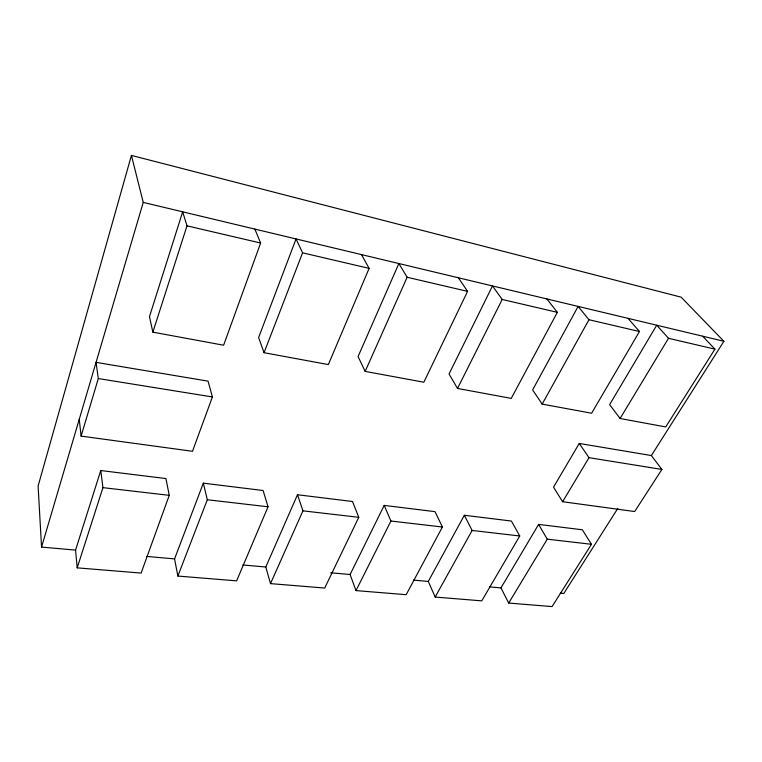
<?xml version="1.0" encoding="UTF-8"?>
<svg xmlns="http://www.w3.org/2000/svg" width="762" height="762" viewBox="0 0 762 762"><rect width="100%" height="100%" fill="white"/><g stroke="black" fill="none" stroke-linecap="round" stroke-linejoin="round"><path stroke-width="1.14" d="M651.358 455.552L661.892 469.43L634.679 511.54L562.613 501.72L553.517 487.166L579.244 443.455L651.358 455.552L723.9 341.281L681.123 297.161L131.426 155.41L38.1 486.013L41.548 547.087L75.571 550.107L100.755 470.535L165.916 478.555L169.259 495.338L141.113 573.072L77.191 567.852L75.571 550.107M41.548 547.087L143.246 202.397L131.426 155.41M81.105 436.112L98.308 378.552L96.05 362.36L208.045 381.152L212.407 396.954L192.5 451.285L81.105 436.112L79.258 419.291M77.191 567.852L102.946 487.642L100.755 470.535M152.867 332.156L187.004 225.838L182.661 211.826L149.457 316.697L152.867 332.156L223.618 345.224L260.623 243.03L254.86 229.095M174.565 558.898L203.33 483.156L263.09 490.509L268.043 506.787L236.63 580.863L177.86 576.062L174.565 558.898L146.571 556.412M177.86 576.062L207.312 499.748L203.33 483.156M264.052 352.701L302.59 252.832L296.056 238.944L258.613 337.566L264.052 352.701L328.336 364.579L369.122 268.376L361.455 254.594M265.786 567.004L297.485 494.738L352.492 501.501L358.778 517.312L324.707 588.045L270.491 583.625L265.786 567.004L242.783 564.966M270.491 583.625L302.952 510.835L297.485 494.738M365.16 371.389L407.146 277.254L398.869 263.538L358.073 356.568L365.16 371.389L423.824 382.229L467.582 291.37L458.381 277.768M350.11 574.5L384.2 505.406L435.016 511.654L442.408 527.009L406.175 594.693L355.997 590.598L350.11 574.5L330.679 572.776M355.997 590.598L390.925 521.037L384.2 505.406M457.505 388.449L502.196 299.456L492.49 285.931L449.056 373.961L457.505 388.449L511.264 398.383L557.327 312.334L546.878 298.942M428.292 581.444L464.344 515.264L511.416 521.046L519.741 535.981L481.755 600.856L435.178 597.056L428.292 581.444L413.395 580.12M435.178 597.056L472.107 530.457L464.344 515.264M542.173 404.098L588.969 319.726L578.11 306.41L532.619 389.925L542.173 404.098L591.617 413.233L639.461 331.518L628.012 318.345M500.967 587.902L538.62 524.399L582.349 529.781L591.464 544.297L552.059 606.59L508.702 603.056L500.967 587.902L489.385 586.873M562.613 501.72L589.007 457.676L579.244 443.455M508.702 603.056L547.259 539.172L538.62 524.399M620.097 418.5L668.503 338.299L714.927 349.148L665.721 426.93L620.097 418.5L609.619 404.641L656.72 325.212L668.503 338.299M617.82 508.378L563.794 593.484L560.28 593.169M102.946 487.642L169.259 495.338M207.312 499.748L268.043 506.787M302.952 510.835L358.778 517.312M390.925 521.037L442.408 527.009M472.107 530.457L519.741 535.981M547.259 539.172L591.464 544.297M98.308 378.552L212.407 396.954M589.007 457.676L661.892 469.43M187.004 225.838L260.623 243.03M302.59 252.832L369.122 268.376M407.146 277.254L467.582 291.37M502.196 299.456L557.327 312.334M588.969 319.726L639.461 331.518M143.246 202.397L723.9 341.281M702.659 336.204L714.927 349.148"/></g></svg>
